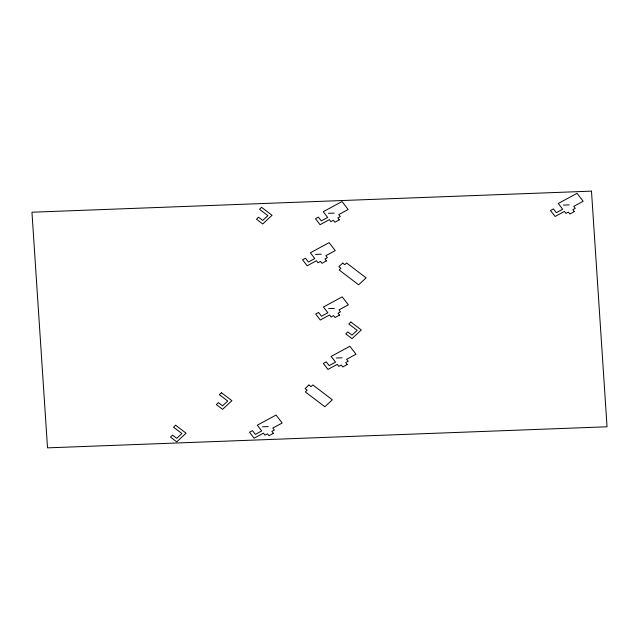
<?xml version="1.0" encoding="UTF-8"?>
<svg xmlns="http://www.w3.org/2000/svg" width="639" height="639" viewBox="0 0 639 639"><rect width="100%" height="100%" fill="white"/><g stroke="black" fill="none" stroke-linecap="round" stroke-linejoin="round"><path stroke-width="0.96" d="M328.454 213.306L334.173 213.091M563.462 205.087L569.181 204.871M315.562 254.402L321.273 254.186M328.646 308.613L334.365 308.397M336.322 358.024L342.041 357.808M262.501 426.804L268.22 426.588M273.348 433.298L269.003 435.726L267.382 433.833L264.961 435.143L263.428 433.154L254.13 438.194L249.529 432.228L252.461 430.638L255.344 434.384L261.718 430.934L257.293 425.207L276.056 415.046L282.19 423.002L272.805 428.074L274.339 430.063L271.918 431.381L273.34 433.274M326.401 260.896L322.032 263.324L320.443 261.431L318.022 262.741L316.489 260.752L307.183 265.792L302.582 259.825L305.514 258.236L308.405 261.982L314.771 258.531L310.354 252.804L329.117 242.644L335.251 250.6L325.866 255.672L327.4 257.661L324.979 258.979L326.401 260.896M339.301 219.8L334.98 222.236L333.342 220.335L330.914 221.645L329.381 219.656L320.083 224.696L315.482 218.73L318.414 217.148L321.297 220.886L327.671 217.444L323.246 211.709L342.009 201.549L348.143 209.504L338.766 214.584L340.299 216.573L337.871 217.883L339.301 219.8M339.493 315.107L335.116 317.543L333.534 315.642L331.106 316.96L329.572 314.971L320.275 320.003L315.674 314.045L318.605 312.455L321.489 316.201L327.863 312.751L323.438 307.016L342.2 296.863L348.335 304.811L338.958 309.891L340.491 311.88L338.063 313.19L339.493 315.107M347.169 364.518L342.792 366.946L341.21 365.053L338.79 366.363L337.256 364.374L327.951 369.414L323.35 363.447L326.281 361.858L329.173 365.604L335.539 362.153L331.122 356.426L349.876 346.266L356.011 354.222L346.634 359.302L348.167 361.283L345.747 362.601L347.169 364.542M574.309 211.581L569.932 214.009L568.351 212.116L565.93 213.426L564.397 211.437L555.091 216.477L550.491 210.511L553.422 208.921L556.313 212.667L562.679 209.217L558.262 203.49L577.017 193.329L583.151 201.285L573.774 206.357L575.308 208.346L572.887 209.664L574.309 211.581M261.607 207.332L259.522 209.272L267.877 215.639L262.741 220.423L258.563 217.244L256.479 219.185L262.741 223.962L272.046 215.287L261.607 207.332M342.72 263.084L338.862 266.679L340.946 268.268L339.141 269.954L358.631 284.81L366.107 277.845L346.61 262.988L344.804 264.674L342.72 263.084M175.629 425.231L173.536 427.171L181.891 433.538L176.755 438.322L172.578 435.143L170.493 437.084L176.755 441.861L186.069 433.186L175.629 425.231M221.445 392.713L219.361 394.654L227.716 401.02L222.58 405.805L218.402 402.626L216.317 404.567L222.58 409.343L231.893 400.669L221.445 392.713M350.875 322.024L348.79 323.965L357.145 330.331L352.001 335.124L347.832 331.937L345.739 333.885L352.009 338.654L361.315 329.98L350.875 322.024M308.925 385.021L305.067 388.624L307.151 390.213L305.346 391.899L324.836 406.755L332.312 399.79L312.822 384.934L311.017 386.619L308.925 385.021M591.482 191.141L31.95 212.22L47.518 447.859L607.05 426.78L591.482 191.141"/></g></svg>
